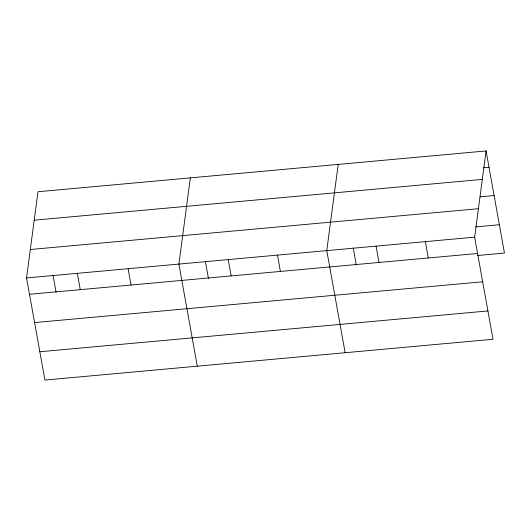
<?xml version="1.0" encoding="UTF-8"?>
<svg xmlns="http://www.w3.org/2000/svg" width="531" height="531" viewBox="0 0 531 531"><rect width="100%" height="100%" fill="white"/><g stroke="black" fill="none" stroke-linecap="round" stroke-linejoin="round"><path stroke-width="0.8" d="M486.077 150.943L474.641 237.151L493.014 339.256L44.923 380.057L26.55 277.952L37.986 191.744L486.077 150.943L504.45 253.048L477.342 255.517M190.337 177.872L178.901 264.08L197.273 366.184M338.207 164.404L326.771 250.612L345.143 352.723M483.263 167.796L489.018 167.272M34.216 220.192L482.301 179.392M480.143 196.848L494.109 195.581M30.327 249.504L478.411 208.703M475.53 226.91L499.359 224.739M26.55 277.952L474.641 237.151M29.49 294.28L477.575 253.479M34.581 322.589L482.672 281.788M39.832 351.754L487.916 310.947M425.351 241.638L428.285 257.966M376.061 246.125L378.995 262.453M353.234 247.911L356.288 264.896M277.481 255.099L280.421 271.434M228.191 259.593L231.131 275.921M205.364 261.378L208.417 278.363M128.117 268.706L131.057 285.034M77.334 273.326L80.274 289.66M53.014 275.25L56.074 292.236"/></g></svg>
